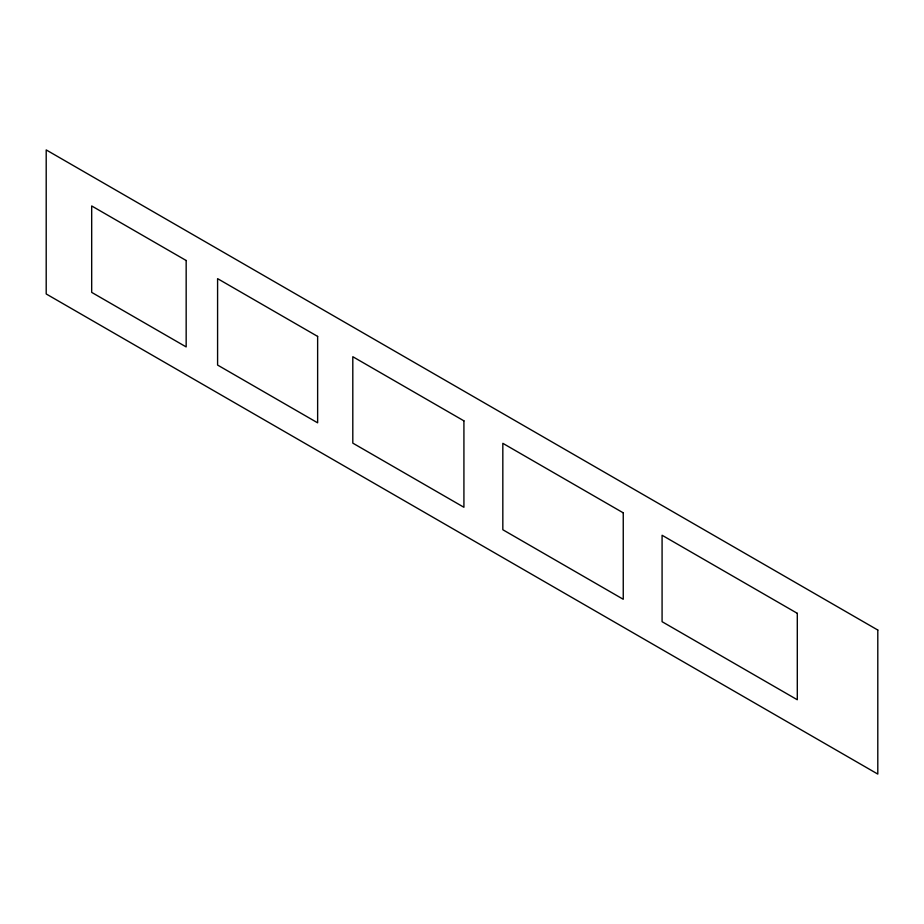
<?xml version="1.0" encoding="UTF-8"?>
<svg xmlns="http://www.w3.org/2000/svg" width="924" height="924" viewBox="0 0 924 924"><rect width="100%" height="100%" fill="white"/><g stroke="black" fill="none" stroke-linecap="round" stroke-linejoin="round"><path stroke-width="1.39" d="M877.8 630.041L46.2 149.919L46.2 293.959L877.8 774.081L877.8 630.041M186.163 260.499L91.684 205.948L91.684 292.377L186.163 346.916L186.163 260.499M317.637 336.405L217.59 278.644L217.59 365.061L317.637 422.822L317.637 336.405M463.917 420.847L352.806 356.71L352.806 443.127L463.917 507.276L463.917 420.847M623.25 512.843L502.829 443.324L502.829 529.741L623.25 599.272L623.25 512.843M797.296 613.328L662.081 535.262L662.081 621.69L797.296 699.757L797.296 613.328"/></g></svg>
